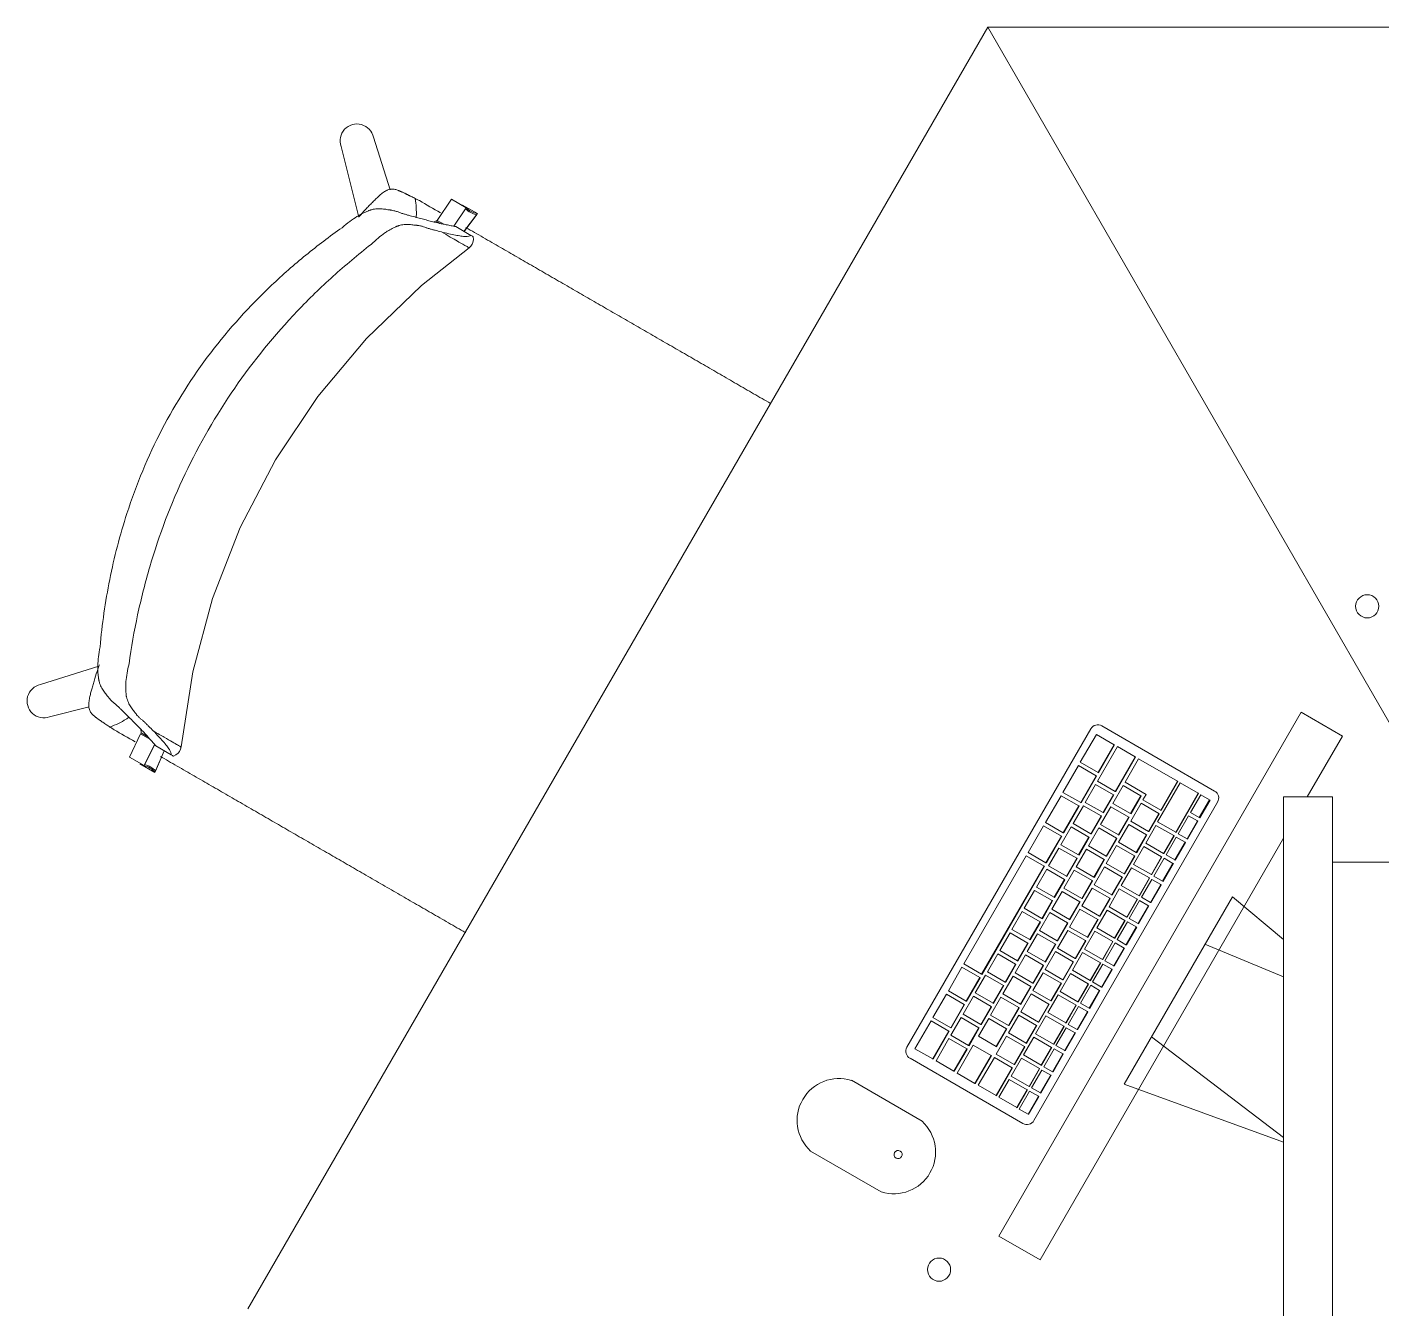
# Model space of a CAD drawing. Header units: millimetres. Extents: x 155927 to 326028, y -36033 to 97293.
# Drawn here: x 174079 to 175132, y 23762 to 24758 of the extents above; entities that cross this region are included whole.
import ezdxf

# ---------------------------------------------------------------- set-up
doc = ezdxf.new("R2010")
doc.units = ezdxf.units.MM
doc.header["$MEASUREMENT"] = 0
for name, color, linetype, lineweight in [('A-GENM', 8, 'CONTINUOUS', 9), ('E-ELEC-EQPM', 8, 'CONTINUOUS', 9), ('I-FURN', 8, 'CONTINUOUS', 9)]:
    doc.layers.add(name, color=color, linetype=linetype, lineweight=lineweight)

msp = doc.modelspace()

# ---------------------------------------------------------------- linework, layer by layer
at = {"layer": 'A-GENM'}
for p, q in [((174762.6, 23965.4), (174905.4, 24212.7)), ((174909.8, 24208.4), (174897.3, 24186.7)), ((174923.6, 24200.4), (174909.8, 24208.4)), ((174914.1, 24215), (175001.7, 24164.4)), ((174926.2, 24198.9), (174910.7, 24172.1)), ((174911.1, 24178.7), (174923.6, 24200.4)), ((174923.9, 24200.3), (174911.4, 24178.6)), ((174923.6, 24200.4), (174923.9, 24200.3)), ((174940, 24190.9), (174926.2, 24198.9)), ((174897.3, 24186.7), (174911.1, 24178.7)), ((174924.5, 24164.1), (174940, 24190.9)), ((174940.3, 24190.8), (174924.8, 24163.9)), ((174942.6, 24189.4), (174932.1, 24171.3)), ((174940, 24190.9), (174940.3, 24190.8)), ((174972.8, 24172), (174942.6, 24189.4)), ((174895.8, 24184.1), (174883.8, 24163.3)), ((174909.6, 24176.1), (174895.8, 24184.1)), ((174897.6, 24155.4), (174909.6, 24176.1)), ((174909.9, 24176), (174897.9, 24155.2)), ((174909.6, 24176.1), (174909.9, 24176)), ((174911.1, 24178.7), (174911.4, 24178.6)), ((174909.2, 24169.5), (174901.2, 24155.6)), ((174923, 24161.5), (174909.2, 24169.5)), ((174910.7, 24172.1), (174924.5, 24164.1)), ((174930.6, 24168.7), (174922.6, 24154.8)), ((174944.4, 24160.7), (174930.6, 24168.7)), ((174932.1, 24171.3), (174948.5, 24161.8)), ((174974.9, 24170.8), (174957.4, 24140.5)), ((174959.8, 24149.5), (174972.8, 24172)), ((174973.1, 24171.9), (174960.1, 24149.3)), ((174972.8, 24172), (174973.1, 24171.9)), ((174989, 24162.7), (174974.9, 24170.8)), ((175004, 24155.8), (174861.3, 23908.5)), ((174882.3, 24160.7), (174870.3, 24139.9)), ((174896.1, 24152.8), (174882.3, 24160.7)), ((174883.8, 24163.3), (174897.6, 24155.4)), ((174897.6, 24155.4), (174897.9, 24155.2)), ((174901.2, 24155.6), (174915, 24147.6)), ((174915, 24147.6), (174923, 24161.5)), ((174923.3, 24161.3), (174915.3, 24147.5)), ((174923, 24161.5), (174923.3, 24161.3)), ((174924.5, 24164.1), (174924.8, 24163.9)), ((174936.4, 24146.8), (174944.4, 24160.7)), ((174944.7, 24160.5), (174936.7, 24146.7)), ((174944.4, 24160.7), (174944.7, 24160.5)), ((174948.5, 24161.8), (174946, 24157.5)), ((174946, 24157.5), (174959.8, 24149.5)), ((174971.5, 24132.4), (174989, 24162.7)), ((174989.2, 24162.5), (174971.7, 24132.2)), ((174990.9, 24161.5), (174982.9, 24147.7)), ((174989, 24162.7), (174989.2, 24162.5)), ((174989.8, 24143.7), (174997.8, 24157.6)), ((174998.1, 24157.4), (174990.1, 24143.6)), ((174997.8, 24157.6), (174990.9, 24161.5)), ((174997.8, 24157.6), (174998.1, 24157.4)), ((174884.1, 24132), (174896.1, 24152.8)), ((174896.4, 24152.6), (174884.4, 24131.8)), ((174899.7, 24153), (174891.7, 24139.2)), ((174896.1, 24152.8), (174896.4, 24152.6)), ((174913.5, 24145), (174899.7, 24153)), ((174905.5, 24131.2), (174913.5, 24145)), ((174913.8, 24144.9), (174905.8, 24131)), ((174921.1, 24152.2), (174913.1, 24138.3)), ((174913.5, 24145), (174913.8, 24144.9)), ((174915, 24147.6), (174915.3, 24147.5)), ((174934.9, 24144.2), (174921.1, 24152.2)), ((174922.6, 24154.8), (174936.4, 24146.8)), ((174936.4, 24146.8), (174936.7, 24146.7)), ((174944.5, 24154.9), (174936.5, 24141)), ((174958.3, 24146.9), (174944.5, 24154.9)), ((174950.3, 24133), (174958.3, 24146.9)), ((174958.6, 24146.7), (174950.6, 24132.9)), ((174958.3, 24146.9), (174958.6, 24146.7)), ((174959.8, 24149.5), (174960.1, 24149.3)), ((174981.4, 24145.1), (174973.4, 24131.2)), ((174988.3, 24141.1), (174981.4, 24145.1)), ((174982.9, 24147.7), (174989.8, 24143.7)), ((174868.8, 24137.3), (174856.8, 24116.6)), ((174882.6, 24129.4), (174868.8, 24137.3)), ((174870.3, 24139.9), (174884.1, 24132)), ((174890.2, 24136.6), (174882.2, 24122.7)), ((174904, 24128.6), (174890.2, 24136.6)), ((174891.7, 24139.2), (174905.5, 24131.2)), ((174911.6, 24135.8), (174903.6, 24121.9)), ((174925.4, 24127.8), (174911.6, 24135.8)), ((174913.1, 24138.3), (174926.9, 24130.4)), ((174926.9, 24130.4), (174934.9, 24144.2)), ((174935, 24138.4), (174927, 24124.6)), ((174935.2, 24144.1), (174927.2, 24130.2)), ((174934.9, 24144.2), (174935.2, 24144.1)), ((174948.8, 24130.4), (174935, 24138.4)), ((174936.5, 24141), (174950.3, 24133)), ((174956.1, 24137.7), (174948.1, 24123.9)), ((174970, 24129.8), (174956.1, 24137.7)), ((174957.4, 24140.5), (174971.5, 24132.4)), ((174980.3, 24127.2), (174988.3, 24141.1)), ((174988.6, 24141), (174980.6, 24127.1)), ((174988.3, 24141.1), (174988.6, 24141)), ((174989.8, 24143.7), (174990.1, 24143.6)), ((174870.6, 24108.6), (174882.6, 24129.4)), ((174882.9, 24129.2), (174870.9, 24108.5)), ((174882.6, 24129.4), (174882.9, 24129.2)), ((174884.1, 24132), (174884.4, 24131.8)), ((174896, 24114.7), (174904, 24128.6)), ((174904.3, 24128.4), (174896.3, 24114.6)), ((174904, 24128.6), (174904.3, 24128.4)), ((174905.5, 24131.2), (174905.8, 24131)), ((174917.4, 24113.9), (174925.4, 24127.8)), ((174925.7, 24127.6), (174917.7, 24113.8)), ((174925.4, 24127.8), (174925.7, 24127.6)), ((174926.9, 24130.4), (174927.2, 24130.2)), ((174927, 24124.6), (174940.8, 24116.6)), ((174940.8, 24116.6), (174948.8, 24130.4)), ((174949.1, 24130.3), (174941.1, 24116.4)), ((174948.1, 24123.9), (174962, 24115.9)), ((174948.8, 24130.4), (174949.1, 24130.3)), ((174950.3, 24133), (174950.6, 24132.9)), ((174962, 24115.9), (174970, 24129.8)), ((174970.2, 24129.6), (174962.2, 24115.8)), ((174971.9, 24128.6), (174963.9, 24114.8)), ((174970, 24129.8), (174970.2, 24129.6)), ((174970.8, 24110.8), (174978.8, 24124.6)), ((174979.1, 24124.5), (174971.1, 24110.7)), ((174971.5, 24132.4), (174971.7, 24132.2)), ((174978.8, 24124.6), (174971.9, 24128.6)), ((174973.4, 24131.2), (174980.3, 24127.2)), ((174978.8, 24124.6), (174979.1, 24124.5)), ((174980.3, 24127.2), (174980.6, 24127.1)), ((174855.3, 24114), (174806.8, 24030)), ((174869.1, 24106), (174855.3, 24114)), ((174856.8, 24116.6), (174870.6, 24108.6)), ((174880.7, 24120.1), (174872.7, 24106.2)), ((174894.5, 24112.1), (174880.7, 24120.1)), ((174882.2, 24122.7), (174896, 24114.7)), ((174902.1, 24119.3), (174894.1, 24105.4)), ((174896, 24114.7), (174896.3, 24114.6)), ((174915.9, 24111.3), (174902.1, 24119.3)), ((174903.6, 24121.9), (174917.4, 24113.9)), ((174917.4, 24113.9), (174917.7, 24113.8)), ((174925.5, 24122), (174917.5, 24108.1)), ((174939.3, 24114), (174925.5, 24122)), ((174931.3, 24100.1), (174939.3, 24114)), ((174939.6, 24113.8), (174931.6, 24100)), ((174946.6, 24121.3), (174938.6, 24107.4)), ((174939.3, 24114), (174939.6, 24113.8)), ((174940.8, 24116.6), (174941.1, 24116.4)), ((174960.5, 24113.3), (174946.6, 24121.3)), ((174952.5, 24099.5), (174960.5, 24113.3)), ((174960.7, 24113.2), (174952.7, 24099.3)), ((174960.5, 24113.3), (174960.7, 24113.2)), ((174962, 24115.9), (174962.2, 24115.8)), ((174963.9, 24114.8), (174970.8, 24110.8)), ((174820.6, 24022), (174869.1, 24106)), ((174869.4, 24105.9), (174820.9, 24021.9)), ((174871.2, 24103.6), (174863.2, 24089.8)), ((174869.1, 24106), (174869.4, 24105.9)), ((174870.6, 24108.6), (174870.9, 24108.5)), ((174885, 24095.7), (174871.2, 24103.6)), ((174872.7, 24106.2), (174886.5, 24098.3)), ((174892.6, 24102.8), (174884.6, 24089)), ((174886.5, 24098.3), (174894.5, 24112.1)), ((174894.8, 24112), (174886.8, 24098.1)), ((174906.4, 24094.9), (174892.6, 24102.8)), ((174894.1, 24105.4), (174907.9, 24097.5)), ((174894.5, 24112.1), (174894.8, 24112)), ((174907.9, 24097.5), (174915.9, 24111.3)), ((174916, 24105.5), (174908, 24091.6)), ((174916.2, 24111.2), (174908.2, 24097.3)), ((174915.9, 24111.3), (174916.2, 24111.2)), ((174929.8, 24097.5), (174916, 24105.5)), ((174917.5, 24108.1), (174931.3, 24100.1)), ((174937.1, 24104.8), (174929.1, 24091)), ((174951, 24096.9), (174937.1, 24104.8)), ((174938.6, 24107.4), (174952.5, 24099.5)), ((174962.4, 24112.2), (174954.4, 24098.3)), ((174961.3, 24094.3), (174969.3, 24108.2)), ((174969.6, 24108.1), (174961.6, 24094.2)), ((174969.3, 24108.2), (174962.4, 24112.2)), ((174969.3, 24108.2), (174969.6, 24108.1)), ((174970.8, 24110.8), (174971.1, 24110.7)), ((174877, 24081.8), (174885, 24095.7)), ((174885.3, 24095.5), (174877.3, 24081.7)), ((174885, 24095.7), (174885.3, 24095.5)), ((174886.5, 24098.3), (174886.8, 24098.1)), ((174898.4, 24081), (174906.4, 24094.9)), ((174906.7, 24094.7), (174898.7, 24080.9)), ((174906.4, 24094.9), (174906.7, 24094.7)), ((174907.9, 24097.5), (174908.2, 24097.3)), ((174921.8, 24083.7), (174929.8, 24097.5)), ((174930.1, 24097.4), (174922.1, 24083.5)), ((174929.8, 24097.5), (174930.1, 24097.4)), ((174931.3, 24100.1), (174931.6, 24100)), ((174943, 24083), (174951, 24096.9)), ((174951.2, 24096.7), (174943.2, 24082.9)), ((174952.9, 24095.7), (174944.9, 24081.9)), ((174951, 24096.9), (174951.2, 24096.7)), ((174951.8, 24077.9), (174959.8, 24091.7)), ((174952.5, 24099.5), (174952.7, 24099.3)), ((174959.8, 24091.7), (174952.9, 24095.7)), ((174954.4, 24098.3), (174961.3, 24094.3)), ((174959.8, 24091.7), (174960.1, 24091.6)), ((174961.3, 24094.3), (174961.6, 24094.2)), ((174861.7, 24087.2), (174853.7, 24073.3)), ((174875.5, 24079.2), (174861.7, 24087.2)), ((174863.2, 24089.8), (174877, 24081.8)), ((174883.1, 24086.4), (174875.1, 24072.5)), ((174877, 24081.8), (174877.3, 24081.7)), ((174896.9, 24078.4), (174883.1, 24086.4)), ((174884.6, 24089), (174898.4, 24081)), ((174906.5, 24089), (174898.5, 24075.2)), ((174920.3, 24081.1), (174906.5, 24089)), ((174908, 24091.6), (174921.8, 24083.7)), ((174927.6, 24088.4), (174919.6, 24074.5)), ((174921.8, 24083.7), (174922.1, 24083.5)), ((174941.5, 24080.4), (174927.6, 24088.4)), ((174929.1, 24091), (174943, 24083)), ((174943, 24083), (174943.2, 24082.9)), ((174944.9, 24081.9), (174951.8, 24077.9)), ((174960.1, 24091.6), (174952.1, 24077.7)), ((174852.2, 24070.7), (174844.2, 24056.9)), ((174866, 24062.8), (174852.2, 24070.7)), ((174853.7, 24073.3), (174867.5, 24065.4)), ((174867.5, 24065.4), (174875.5, 24079.2)), ((174875.8, 24079.1), (174867.8, 24065.2)), ((174875.1, 24072.5), (174888.9, 24064.6)), ((174875.5, 24079.2), (174875.8, 24079.1)), ((174888.9, 24064.6), (174896.9, 24078.4)), ((174897, 24072.6), (174889, 24058.7)), ((174897.2, 24078.3), (174889.2, 24064.4)), ((174896.9, 24078.4), (174897.2, 24078.3)), ((174910.8, 24064.6), (174897, 24072.6)), ((174898.4, 24081), (174898.7, 24080.9)), ((174898.5, 24075.2), (174912.3, 24067.2)), ((174918.1, 24071.9), (174910.1, 24058.1)), ((174912.3, 24067.2), (174920.3, 24081.1)), ((174920.6, 24080.9), (174912.6, 24067.1)), ((174932, 24063.9), (174918.1, 24071.9)), ((174919.6, 24074.5), (174933.5, 24066.5)), ((174920.3, 24081.1), (174920.6, 24080.9)), ((174933.5, 24066.5), (174941.5, 24080.4)), ((174941.7, 24080.3), (174933.7, 24066.4)), ((174943.4, 24079.3), (174935.4, 24065.4)), ((174941.5, 24080.4), (174941.7, 24080.3)), ((174942.3, 24061.4), (174950.3, 24075.3)), ((174950.6, 24075.1), (174942.6, 24061.3)), ((174950.3, 24075.3), (174943.4, 24079.3)), ((174950.3, 24075.3), (174950.6, 24075.1)), ((174951.8, 24077.9), (174952.1, 24077.7)), ((174858, 24048.9), (174866, 24062.8)), ((174866.3, 24062.6), (174858.3, 24048.8)), ((174873.6, 24069.9), (174865.6, 24056.1)), ((174866, 24062.8), (174866.3, 24062.6)), ((174867.5, 24065.4), (174867.8, 24065.2)), ((174887.4, 24062), (174873.6, 24069.9)), ((174879.4, 24048.1), (174887.4, 24062)), ((174887.7, 24061.8), (174879.7, 24048)), ((174887.4, 24062), (174887.7, 24061.8)), ((174888.9, 24064.6), (174889.2, 24064.4)), ((174902.8, 24050.8), (174910.8, 24064.6)), ((174911.1, 24064.5), (174903.1, 24050.6)), ((174910.8, 24064.6), (174911.1, 24064.5)), ((174912.3, 24067.2), (174912.6, 24067.1)), ((174924, 24050.1), (174932, 24063.9)), ((174932.2, 24063.8), (174924.2, 24050)), ((174933.9, 24062.8), (174925.9, 24049)), ((174932, 24063.9), (174932.2, 24063.8)), ((174933.5, 24066.5), (174933.7, 24066.4)), ((174940.8, 24058.8), (174933.9, 24062.8)), ((174935.4, 24065.4), (174942.3, 24061.4)), ((174942.3, 24061.4), (174942.6, 24061.3)), ((174842.7, 24054.3), (174834.7, 24040.4)), ((174856.5, 24046.3), (174842.7, 24054.3)), ((174844.2, 24056.9), (174858, 24048.9)), ((174864.1, 24053.5), (174856.1, 24039.6)), ((174877.9, 24045.5), (174864.1, 24053.5)), ((174865.6, 24056.1), (174879.4, 24048.1)), ((174887.5, 24056.1), (174879.5, 24042.3)), ((174901.3, 24048.2), (174887.5, 24056.1)), ((174889, 24058.7), (174902.8, 24050.8)), ((174908.6, 24055.5), (174900.6, 24041.6)), ((174902.8, 24050.8), (174903.1, 24050.6)), ((174922.5, 24047.5), (174908.6, 24055.5)), ((174910.1, 24058.1), (174924, 24050.1)), ((174924, 24050.1), (174924.2, 24050)), ((174932.8, 24045), (174940.8, 24058.8)), ((174941.1, 24058.7), (174933.1, 24044.8)), ((174940.8, 24058.8), (174941.1, 24058.7)), ((174834.7, 24040.4), (174848.5, 24032.4)), ((174848.5, 24032.4), (174856.5, 24046.3)), ((174856.8, 24046.2), (174848.8, 24032.3)), ((174856.1, 24039.6), (174869.9, 24031.6)), ((174856.5, 24046.3), (174856.8, 24046.2)), ((174858, 24048.9), (174858.3, 24048.8)), ((174869.9, 24031.6), (174877.9, 24045.5)), ((174878, 24039.7), (174870, 24025.8)), ((174878.2, 24045.4), (174870.2, 24031.5)), ((174877.9, 24045.5), (174878.2, 24045.4)), ((174891.8, 24031.7), (174878, 24039.7)), ((174879.4, 24048.1), (174879.7, 24048)), ((174879.5, 24042.3), (174893.3, 24034.3)), ((174893.3, 24034.3), (174901.3, 24048.2)), ((174901.6, 24048), (174893.6, 24034.2)), ((174900.6, 24041.6), (174914.5, 24033.6)), ((174901.3, 24048.2), (174901.6, 24048)), ((174914.5, 24033.6), (174922.5, 24047.5)), ((174922.7, 24047.4), (174914.7, 24033.5)), ((174924.4, 24046.4), (174916.4, 24032.5)), ((174922.5, 24047.5), (174922.7, 24047.4)), ((174923.3, 24028.5), (174931.3, 24042.4)), ((174931.6, 24042.2), (174923.6, 24028.4)), ((174931.3, 24042.4), (174924.4, 24046.4)), ((174925.9, 24049), (174932.8, 24045)), ((174931.3, 24042.4), (174931.6, 24042.2)), ((174932.8, 24045), (174933.1, 24044.8)), ((174806.8, 24030), (174820.6, 24022)), ((174833.2, 24037.8), (174825.2, 24024)), ((174847, 24029.8), (174833.2, 24037.8)), ((174839, 24016), (174847, 24029.8)), ((174847.3, 24029.7), (174839.3, 24015.9)), ((174854.6, 24037), (174846.6, 24023.2)), ((174847, 24029.8), (174847.3, 24029.7)), ((174848.5, 24032.4), (174848.8, 24032.3)), ((174868.4, 24029), (174854.6, 24037)), ((174860.4, 24015.2), (174868.4, 24029)), ((174868.7, 24028.9), (174860.7, 24015)), ((174868.4, 24029), (174868.7, 24028.9)), ((174869.9, 24031.6), (174870.2, 24031.5)), ((174883.8, 24017.8), (174891.8, 24031.7)), ((174892.1, 24031.6), (174884.1, 24017.7)), ((174899.1, 24039), (174891.1, 24025.2)), ((174891.8, 24031.7), (174892.1, 24031.6)), ((174893.3, 24034.3), (174893.6, 24034.2)), ((174913, 24031), (174899.1, 24039)), ((174905, 24017.2), (174913, 24031)), ((174913.2, 24030.9), (174905.2, 24017)), ((174914.9, 24029.9), (174906.9, 24016.1)), ((174913, 24031), (174913.2, 24030.9)), ((174914.5, 24033.6), (174914.7, 24033.5)), ((174921.8, 24025.9), (174914.9, 24029.9)), ((174916.4, 24032.5), (174923.3, 24028.5)), ((174805.3, 24027.4), (174794.8, 24009.2)), ((174819.1, 24019.4), (174805.3, 24027.4)), ((174808.6, 24001.2), (174819.1, 24019.4)), ((174819.4, 24019.3), (174808.9, 24001.1)), ((174823.7, 24021.4), (174815.7, 24007.5)), ((174819.1, 24019.4), (174819.4, 24019.3)), ((174820.6, 24022), (174820.9, 24021.9)), ((174837.5, 24013.4), (174823.7, 24021.4)), ((174825.2, 24024), (174839, 24016)), ((174845.1, 24020.6), (174837.1, 24006.7)), ((174858.9, 24012.6), (174845.1, 24020.6)), ((174846.6, 24023.2), (174860.4, 24015.2)), ((174868.5, 24023.2), (174860.5, 24009.4)), ((174882.3, 24015.2), (174868.5, 24023.2)), ((174870, 24025.8), (174883.8, 24017.8)), ((174889.6, 24022.6), (174881.6, 24008.7)), ((174903.5, 24014.6), (174889.6, 24022.6)), ((174891.1, 24025.2), (174905, 24017.2)), ((174913.8, 24012.1), (174921.8, 24025.9)), ((174922.1, 24025.8), (174914.1, 24011.9)), ((174921.8, 24025.9), (174922.1, 24025.8)), ((174923.3, 24028.5), (174923.6, 24028.4)), ((174794.8, 24009.2), (174808.6, 24001.2)), ((174815.7, 24007.5), (174829.5, 23999.5)), ((174829.5, 23999.5), (174837.5, 24013.4)), ((174837.8, 24013.3), (174829.8, 23999.4)), ((174837.5, 24013.4), (174837.8, 24013.3)), ((174839, 24016), (174839.3, 24015.9)), ((174850.9, 23998.7), (174858.9, 24012.6)), ((174859.2, 24012.5), (174851.2, 23998.6)), ((174858.9, 24012.6), (174859.2, 24012.5)), ((174860.4, 24015.2), (174860.7, 24015)), ((174860.5, 24009.4), (174874.3, 24001.4)), ((174874.3, 24001.4), (174882.3, 24015.2)), ((174882.6, 24015.1), (174874.6, 24001.3)), ((174881.6, 24008.7), (174895.5, 24000.7)), ((174882.3, 24015.2), (174882.6, 24015.1)), ((174883.8, 24017.8), (174884.1, 24017.7)), ((174895.5, 24000.7), (174903.5, 24014.6)), ((174903.7, 24014.4), (174895.7, 24000.6)), ((174905.4, 24013.5), (174897.4, 23999.6)), ((174903.5, 24014.6), (174903.7, 24014.4)), ((174904.3, 23995.6), (174912.3, 24009.5)), ((174912.6, 24009.3), (174904.6, 23995.5)), ((174905, 24017.2), (174905.2, 24017)), ((174912.3, 24009.5), (174905.4, 24013.5)), ((174906.9, 24016.1), (174913.8, 24012.1)), ((174912.3, 24009.5), (174912.6, 24009.3)), ((174913.8, 24012.1), (174914.1, 24011.9)), ((174793.3, 24006.6), (174782.8, 23988.4)), ((174807.1, 23998.6), (174793.3, 24006.6)), ((174796.6, 23980.4), (174807.1, 23998.6)), ((174807.4, 23998.5), (174796.9, 23980.3)), ((174814.2, 24004.9), (174806.2, 23991.1)), ((174807.1, 23998.6), (174807.4, 23998.5)), ((174808.6, 24001.2), (174808.9, 24001.1)), ((174828, 23996.9), (174814.2, 24004.9)), ((174835.6, 24004.1), (174827.6, 23990.3)), ((174829.5, 23999.5), (174829.8, 23999.4)), ((174849.4, 23996.1), (174835.6, 24004.1)), ((174837.1, 24006.7), (174850.9, 23998.7)), ((174850.9, 23998.7), (174851.2, 23998.6)), ((174859, 24006.8), (174851, 23992.9)), ((174872.8, 23998.8), (174859, 24006.8)), ((174864.8, 23984.9), (174872.8, 23998.8)), ((174873.1, 23998.7), (174865.1, 23984.8)), ((174880.1, 24006.1), (174872.1, 23992.3)), ((174872.8, 23998.8), (174873.1, 23998.7)), ((174874.3, 24001.4), (174874.6, 24001.3)), ((174894, 23998.1), (174880.1, 24006.1)), ((174886, 23984.3), (174894, 23998.1)), ((174894.2, 23998), (174886.2, 23984.1)), ((174895.9, 23997), (174887.9, 23983.1)), ((174894, 23998.1), (174894.2, 23998)), ((174895.5, 24000.7), (174895.7, 24000.6)), ((174902.8, 23993), (174895.9, 23997)), ((174897.4, 23999.6), (174904.3, 23995.6)), ((174782.8, 23988.4), (174796.6, 23980.4)), ((174804.7, 23988.5), (174796.7, 23974.6)), ((174818.5, 23980.5), (174804.7, 23988.5)), ((174806.2, 23991.1), (174820, 23983.1)), ((174826.1, 23987.7), (174818.1, 23973.8)), ((174820, 23983.1), (174828, 23996.9)), ((174828.3, 23996.8), (174820.3, 23982.9)), ((174839.9, 23979.7), (174826.1, 23987.7)), ((174827.6, 23990.3), (174841.4, 23982.3)), ((174828, 23996.9), (174828.3, 23996.8)), ((174841.4, 23982.3), (174849.4, 23996.1)), ((174849.5, 23990.3), (174841.5, 23976.5)), ((174849.7, 23996), (174841.7, 23982.1)), ((174849.4, 23996.1), (174849.7, 23996)), ((174863.3, 23982.3), (174849.5, 23990.3)), ((174851, 23992.9), (174864.8, 23984.9)), ((174870.6, 23989.7), (174862.6, 23975.8)), ((174884.5, 23981.7), (174870.6, 23989.7)), ((174872.1, 23992.3), (174886, 23984.3)), ((174894.8, 23979.2), (174902.8, 23993)), ((174903.1, 23992.9), (174895.1, 23979)), ((174902.8, 23993), (174903.1, 23992.9)), ((174904.3, 23995.6), (174904.6, 23995.5)), ((174781.3, 23985.8), (174768.8, 23964.1)), ((174795.1, 23977.8), (174781.3, 23985.8)), ((174782.6, 23956.2), (174795.1, 23977.8)), ((174795.4, 23977.7), (174782.9, 23956)), ((174795.1, 23977.8), (174795.4, 23977.7)), ((174796.6, 23980.4), (174796.9, 23980.3)), ((174810.5, 23966.6), (174818.5, 23980.5)), ((174818.8, 23980.3), (174810.8, 23966.5)), ((174818.5, 23980.5), (174818.8, 23980.3)), ((174820, 23983.1), (174820.3, 23982.9)), ((174831.9, 23965.8), (174839.9, 23979.7)), ((174840.2, 23979.5), (174832.2, 23965.7)), ((174839.9, 23979.7), (174840.2, 23979.5)), ((174841.4, 23982.3), (174841.7, 23982.1)), ((174841.5, 23976.5), (174855.3, 23968.5)), ((174855.3, 23968.5), (174863.3, 23982.3)), ((174863.6, 23982.2), (174855.6, 23968.3)), ((174863.3, 23982.3), (174863.6, 23982.2)), ((174864.8, 23984.9), (174865.1, 23984.8)), ((174876.5, 23967.8), (174884.5, 23981.7)), ((174884.7, 23981.5), (174876.7, 23967.7)), ((174886.4, 23980.5), (174878.4, 23966.7)), ((174884.5, 23981.7), (174884.7, 23981.5)), ((174885.3, 23962.7), (174893.3, 23976.6)), ((174893.6, 23976.4), (174885.6, 23962.6)), ((174886, 23984.3), (174886.2, 23984.1)), ((174893.3, 23976.6), (174886.4, 23980.5)), ((174887.9, 23983.1), (174894.8, 23979.2)), ((174893.3, 23976.6), (174893.6, 23976.4)), ((174894.8, 23979.2), (174895.1, 23979)), ((174795.2, 23972), (174785.2, 23954.7)), ((174809, 23964.1), (174795.2, 23972)), ((174796.7, 23974.6), (174810.5, 23966.6)), ((174814.1, 23966.9), (174801.6, 23945.2)), ((174810.5, 23966.6), (174810.8, 23966.5)), ((174827.9, 23958.9), (174814.1, 23966.9)), ((174818.1, 23973.8), (174831.9, 23965.8)), ((174831.9, 23965.8), (174832.2, 23965.7)), ((174840, 23973.9), (174832, 23960)), ((174853.8, 23965.9), (174840, 23973.9)), ((174845.8, 23952), (174853.8, 23965.9)), ((174854.1, 23965.7), (174846.1, 23951.9)), ((174861.1, 23973.2), (174853.1, 23959.3)), ((174853.8, 23965.9), (174854.1, 23965.7)), ((174855.3, 23968.5), (174855.6, 23968.3)), ((174875, 23965.2), (174861.1, 23973.2)), ((174862.6, 23975.8), (174876.5, 23967.8)), ((174876.5, 23967.8), (174876.7, 23967.7)), ((174878.4, 23966.7), (174885.3, 23962.7)), ((174852.6, 23906.1), (174765, 23956.7)), ((174768.8, 23964.1), (174782.6, 23956.2)), ((174782.6, 23956.2), (174782.9, 23956)), ((174799, 23946.7), (174809, 23964)), ((174809.3, 23963.9), (174799.3, 23946.6)), ((174809, 23964), (174809.3, 23963.9)), ((174815.4, 23937.2), (174827.9, 23958.9)), ((174828.2, 23958.8), (174815.7, 23937.1)), ((174830.5, 23957.4), (174818, 23935.8)), ((174827.9, 23958.9), (174828.2, 23958.8)), ((174844.3, 23949.4), (174830.5, 23957.4)), ((174832, 23960), (174845.8, 23952)), ((174851.6, 23956.7), (174843.6, 23942.9)), ((174865.5, 23948.8), (174851.6, 23956.7)), ((174853.1, 23959.3), (174867, 23951.4)), ((174867, 23951.4), (174875, 23965.2)), ((174875.2, 23965.1), (174867.2, 23951.2)), ((174876.9, 23964.1), (174868.9, 23950.2)), ((174875, 23965.2), (174875.2, 23965.1)), ((174875.8, 23946.2), (174883.8, 23960.1)), ((174884.1, 23960), (174876.1, 23946.1)), ((174883.8, 23960.1), (174876.9, 23964.1)), ((174883.8, 23960.1), (174884.1, 23960)), ((174885.3, 23962.7), (174885.6, 23962.6)), ((174785.2, 23954.7), (174799, 23946.7)), ((174799, 23946.7), (174799.3, 23946.6)), ((174801.6, 23945.2), (174815.4, 23937.2)), ((174831.8, 23927.8), (174844.3, 23949.4)), ((174844.6, 23949.3), (174832.1, 23927.6)), ((174844.3, 23949.4), (174844.6, 23949.3)), ((174845.8, 23952), (174846.1, 23951.9)), ((174857.5, 23934.9), (174865.5, 23948.8)), ((174865.7, 23948.6), (174857.7, 23934.8)), ((174867.4, 23947.6), (174859.4, 23933.8)), ((174865.5, 23948.8), (174865.7, 23948.6)), ((174867, 23951.4), (174867.2, 23951.2)), ((174874.3, 23943.6), (174867.4, 23947.6)), ((174868.9, 23950.2), (174875.8, 23946.2)), ((174875.8, 23946.2), (174876.1, 23946.1)), ((174774.3, 23907.8), (174719.4, 23939.6)), ((174815.4, 23937.2), (174815.7, 23937.1)), ((174818, 23935.8), (174831.8, 23927.8)), ((174842.1, 23940.3), (174834.1, 23926.4)), ((174856, 23932.3), (174842.1, 23940.3)), ((174843.6, 23942.9), (174857.5, 23934.9)), ((174857.5, 23934.9), (174857.7, 23934.8)), ((174859.4, 23933.8), (174866.3, 23929.8)), ((174866.3, 23929.8), (174874.3, 23943.6)), ((174874.6, 23943.5), (174866.6, 23929.7)), ((174874.3, 23943.6), (174874.6, 23943.5)), ((174831.8, 23927.8), (174832.1, 23927.6)), ((174834.1, 23926.4), (174848, 23918.5)), ((174848, 23918.5), (174856, 23932.3)), ((174856.2, 23932.2), (174848.2, 23918.3)), ((174857.9, 23931.2), (174849.9, 23917.3)), ((174856, 23932.3), (174856.2, 23932.2)), ((174856.8, 23913.3), (174864.8, 23927.2)), ((174865.1, 23927.1), (174857.1, 23913.2)), ((174864.8, 23927.2), (174857.9, 23931.2)), ((174864.8, 23927.2), (174865.1, 23927.1)), ((174866.3, 23929.8), (174866.6, 23929.7)), ((174848, 23918.5), (174848.2, 23918.3)), ((174849.9, 23917.3), (174856.8, 23913.3)), ((174856.8, 23913.3), (174857.1, 23913.2)), ((174687.6, 23884.6), (174742.6, 23852.9))]:
    msp.add_line(p, q, dxfattribs=at)
for centre, radius, start, end in [((174910.9, 24209.5), 6.35, 60, 150), ((174998.5, 24158.9), 6.35, 330, 60), ((174768.1, 23962.2), 6.35, 150, 240), ((174709.7, 23908.5), 32.5, 72.6804, 227.3196), ((174752.3, 23883.9), 32.5, 252.6804, 47.3196), ((174855.8, 23911.6), 6.35, 240, 330), ((174755.7, 23881.9), 3.16, 60, 240), ((174755.7, 23881.9), 3.16, 240, 60)]:
    msp.add_arc(centre, radius, start, end, dxfattribs=at)
at = {"layer": 'E-ELEC-EQPM'}
for p, q in [((175055.3, 24159.8), (175093.4, 24159.8)), ((175055.3, 23359.8), (175055.3, 24159.8)), ((175055.3, 23359.8), (175055.3, 24159.8)), ((175055.3, 24159.8), (175093.4, 24159.8)), ((175093.4, 24159.8), (175093.4, 24109)), ((175093.4, 24159.8), (175093.4, 23359.8)), ((175093.4, 24109), (175185.3, 24109)), ((175093.4, 24109), (175185.3, 24109))]:
    msp.add_line(p, q, dxfattribs=at)
at = {"layer": 'I-FURN'}
for p, q in [((174825.3, 24757.9), (174250.3, 23762)), ((175380.3, 23796.6), (174825.3, 24757.9)), ((175975.3, 24757.9), (174825.3, 24757.9)), ((174825.3, 24757.9), (175380.3, 23796.6)), ((174360.8, 24631.5), (174347.9, 24672.3)), ((174322.8, 24665.2), (174336.6, 24610.3)), ((174397.4, 24607.8), (174408.5, 24624.3)), ((174408.5, 24624.3), (174420.1, 24617.6)), ((174428.7, 24613.1), (174417.1, 24619.7)), ((174402.5, 24604.8), (174397.4, 24607.8)), ((174420.1, 24617.6), (174410.4, 24603.2)), ((174418.3, 24599.2), (174428.7, 24613.1)), ((174418.4, 24599.2), (174428.2, 24612.3)), ((174399.5, 24605.4), (174396.9, 24606.9)), ((174411.9, 24602.9), (174423.7, 24596.1)), ((174422.3, 24586.4), (174423.6, 24587.7)), ((174423.6, 24587.7), (174424.7, 24589.3)), ((174424.7, 24589.3), (174425.2, 24590.7)), ((174425.2, 24590.7), (174425.6, 24592.9)), ((174425.6, 24592.9), (174425.5, 24595.1)), ((174385.2, 24557.1), (174422.3, 24586.4)), ((174342.5, 24516.1), (174385.2, 24557.1)), ((174304.6, 24470.8), (174342.5, 24516.1)), ((174271.8, 24421.6), (174304.6, 24470.8)), ((174244.4, 24369.1), (174271.8, 24421.6)), ((174222.9, 24314.1), (174244.4, 24369.1)), ((174207.5, 24257), (174222.9, 24314.1)), ((174134.6, 24261.4), (174089.1, 24247.1)), ((174198.4, 24198.6), (174207.5, 24257)), ((174096.2, 24222), (174127, 24229.7)), ((175068.9, 24225.6), (174834, 23818.6)), ((175101, 24207), (175068.9, 24225.6)), ((174158.2, 24190.8), (174167, 24208.7)), ((174167, 24208.7), (174174.6, 24204.3)), ((174167.5, 24209.5), (174172.6, 24206.5)), ((174177.8, 24200.6), (174169.7, 24184.1)), ((174177.9, 24200.5), (174170.2, 24184.9)), ((174178.9, 24199.4), (174190.7, 24192.5)), ((174198.4, 24198.6), (174197.9, 24196.8)), ((175073.7, 24159.8), (175101, 24207)), ((174169.7, 24184.1), (174158.2, 24190.8)), ((174178, 24178.9), (174185.2, 24195.7)), ((174178.5, 24179.8), (174185.3, 24195.7)), ((174194.4, 24192.4), (174192.5, 24191.5)), ((174196.1, 24193.9), (174194.4, 24192.4)), ((174197.1, 24195.1), (174196.1, 24193.9)), ((174197.9, 24196.8), (174197.1, 24195.1)), ((174166.4, 24185.6), (174178, 24178.9)), ((174866.1, 23800.1), (175055.3, 24127.8)), ((174931.4, 23936.5), (175015.5, 24082.3)), ((175015.5, 24082.3), (175055.3, 24048.9)), ((174994.2, 24045.4), (175055.3, 24019.9)), ((174952.7, 23973.4), (175055.3, 23895.3)), ((175055.3, 23891.5), (174931.4, 23936.5)), ((174866.1, 23800.1), (174834, 23818.6))]:
    msp.add_line(p, q, dxfattribs=at)
for centre, radius, start, end in [((174335.1, 24669.6), 13.1, 11.9662, 199.5824), ((175120.3, 24307.9), 9, 0, 180), ((175120.3, 24307.9), 9, 180, 0), ((174091.8, 24234.3), 13.1, 101.9896, 289.6059), ((174787.5, 23792.5), 9, 0, 180), ((174787.5, 23792.5), 9, 180, 0)]:
    msp.add_arc(centre, radius, start, end, dxfattribs=at)
for centre, start_param, end_param in [((174420.7, 24636.7), 0.238848, 0.322489), ((174431.7, 24629.2), 6.026179, 6.605675), ((174432.2, 24630), 6.026179, 6.605675), ((174165.1, 24167.4), 2.819103, 3.398599), ((174165.6, 24168.2), 2.819103, 3.398599)]:
    msp.add_ellipse(centre, major_axis=(-8.7, -15.1), ratio=0.978487, start_param=start_param, end_param=end_param, dxfattribs=at)
for points, knots in [([(174336.8, 24610.7), (174338.4, 24612.4), (174340.9, 24615.3), (174344, 24618.6), (174345.8, 24620.4), (174347.1, 24621.8), (174348.3, 24623), (174349.5, 24624.2), (174350.7, 24625.3), (174352, 24626.5), (174353.4, 24627.8), (174354.8, 24628.9), (174356, 24629.8), (174356.9, 24630.4), (174357.6, 24630.8), (174358.3, 24631.1), (174359.3, 24631.6), (174360.6, 24632), (174362, 24632.1), (174363.4, 24632.1), (174364.7, 24631.8), (174366, 24631.5), (174367.2, 24631), (174368, 24630.7), (174368.5, 24630.5), (174368.8, 24630.4), (174369.2, 24630.2), (174369.7, 24630), (174370.5, 24629.6), (174371.6, 24629.1), (174372.7, 24628.6), (174373.6, 24628.1), (174374.3, 24627.8), (174375.1, 24627.4), (174376.1, 24626.9), (174377.8, 24626.1), (174379.3, 24625.3), (174380.3, 24624.8)], [0, 0, 0, 0, 0.125, 0.1875, 0.21875, 0.25, 0.28125, 0.3125, 0.34375, 0.375, 0.40625, 0.4375, 0.46875, 0.484375, 0.5, 0.515625, 0.53125, 0.5625, 0.59375, 0.625, 0.65625, 0.6875, 0.71875, 0.734375, 0.742188, 0.75, 0.757812, 0.765625, 0.78125, 0.8125, 0.84375, 0.859375, 0.875, 0.890625, 0.90625, 0.9375, 1, 1, 1, 1]), ([(174381.2, 24609.7), (174381.2, 24610.1), (174381.3, 24612.7), (174381.3, 24617.7), (174380.7, 24622.4), (174380.3, 24624.8)], [0.93933321, 0.93933321, 0.93933321, 0.93933321, 0.94444444, 0.97222222, 1, 1, 1, 1]), ([(174323.5, 24602.1), (174325.6, 24603.9), (174329.5, 24607), (174334.2, 24610.2), (174337.8, 24612.3), (174340.4, 24613.7), (174342.5, 24614.6), (174343.9, 24615.2), (174344.7, 24615.5), (174345.3, 24615.7), (174345.9, 24615.9), (174346.7, 24616.1), (174348, 24616.5), (174349.9, 24616.7), (174351.9, 24616.9), (174353.9, 24616.8), (174355.7, 24616.6), (174357.5, 24616.4), (174358.9, 24616.1), (174359.8, 24616), (174360.4, 24615.9), (174360.8, 24615.9), (174361.2, 24615.8), (174361.7, 24615.8), (174362.6, 24615.6), (174363.8, 24615.3), (174365.2, 24615), (174366.8, 24614.4), (174368.5, 24613.8), (174370.1, 24613.2), (174371.3, 24612.8), (174372.6, 24612.5), (174374.3, 24612), (174377.2, 24611.2), (174381.3, 24610.1), (174385.8, 24608.9), (174390, 24607.8), (174394.1, 24606.7), (174397.9, 24605.8), (174401.4, 24605), (174403.5, 24604.6), (174404.5, 24604.4)], [0, 0, 0, 0, 0.035714, 0.071429, 0.089286, 0.107143, 0.125, 0.133929, 0.138393, 0.142857, 0.147321, 0.151786, 0.160714, 0.178571, 0.196429, 0.214286, 0.232143, 0.25, 0.267857, 0.276786, 0.28125, 0.285714, 0.290179, 0.294643, 0.303571, 0.321429, 0.339286, 0.357143, 0.392857, 0.410714, 0.428571, 0.446429, 0.464286, 0.5, 0.571429, 0.642857, 0.714286, 0.785714, 0.857143, 0.928571, 1, 1, 1, 1]), ([(174397.4, 24607.7), (174397, 24607.6), (174396.2, 24607.2), (174395.3, 24606.8), (174394.9, 24606.6)], [-0.8741323, -0.8741323, -0.8741323, -0.8741323, -0.6666667, -0.4718724, -0.4718724, -0.4718724, -0.4718724]), ([(174135.4, 24276.3), (174137, 24293.9), (174142, 24328.9), (174156.8, 24386.1), (174181.7, 24446.3), (174219.9, 24506.1), (174259.6, 24549.9), (174295.1, 24581.1), (174313.9, 24595.3), (174323.5, 24602.1)], [-1, -1, -1, -1, -0.863636, -0.727273, -0.545455, -0.363636, -0.181818, -0.090909, 0, 0, 0, 0]), ([(174400.7, 24598.9), (174399.1, 24599.3), (174396.7, 24599.9), (174393.9, 24600.6), (174392.3, 24601), (174391.1, 24601.4), (174390, 24601.7), (174388.5, 24602.2), (174387.2, 24602.7), (174385.7, 24603.2), (174384.6, 24603.5), (174383.5, 24603.7), (174382.7, 24603.8), (174382.2, 24603.9), (174381.8, 24603.9), (174381.4, 24604), (174380.9, 24604), (174380, 24604.1), (174378.6, 24604.3), (174376.8, 24604.5), (174374.9, 24604.6), (174372.9, 24604.6), (174370.9, 24604.5), (174369.1, 24604.1), (174367.8, 24603.8), (174367, 24603.5), (174366.5, 24603.3), (174365.9, 24603.1), (174365.1, 24602.7), (174363.8, 24602.1), (174361.8, 24601.1), (174359.3, 24599.7), (174355.9, 24597.5), (174351.6, 24594.2), (174348, 24590.9), (174346.1, 24589.1)], [0, 0, 0, 0, 0.125, 0.1875, 0.21875, 0.25, 0.28125, 0.3125, 0.375, 0.40625, 0.4375, 0.46875, 0.484375, 0.492188, 0.5, 0.507812, 0.515625, 0.53125, 0.5625, 0.59375, 0.625, 0.65625, 0.6875, 0.71875, 0.734375, 0.742188, 0.75, 0.757812, 0.765625, 0.78125, 0.8125, 0.84375, 0.875, 0.9375, 1, 1, 1, 1]), ([(174400.7, 24598.9), (174403.3, 24597.4), (174407.9, 24594.7), (174413.4, 24591.5), (174417.6, 24589.1), (174419.9, 24587.8), (174421.1, 24587.1), (174421.7, 24586.7), (174422.2, 24586.5), (174422.3, 24586.4), (174422.3, 24586.4)], [0, 0, 0, 0, 0.1111111, 0.2222222, 0.3333333, 0.4444444, 0.5, 0.5555556, 0.6111111, 0.6625707, 0.6625707, 0.6625707, 0.6625707]), ([(174419.7, 24602.3), (174420.3, 24601.9), (174423.1, 24600.3), (174428.2, 24597.4), (174435, 24593.5), (174441.7, 24589.6), (174450.4, 24584.6), (174461.1, 24578.4), (174471.7, 24572.3), (174480.3, 24567.3), (174486.9, 24563.5), (174493.5, 24559.7), (174502.2, 24554.7), (174512.9, 24548.5), (174525.8, 24541), (174538.9, 24533.5), (174552.1, 24525.9), (174565, 24518.4), (174575.9, 24512.1), (174584.6, 24507.1), (174591.2, 24503.3), (174597.8, 24499.5), (174606.5, 24494.5), (174617.3, 24488.2), (174628.1, 24482), (174636.8, 24476.9), (174643.4, 24473.1), (174650, 24469.3), (174654.4, 24466.8), (174656.7, 24465.5), (174656.8, 24465.4)], [-0.8977274, -0.8977274, -0.8977274, -0.8977274, -0.8928571, -0.875, -0.8571429, -0.8392857, -0.8214286, -0.7857143, -0.75, -0.7321429, -0.7142857, -0.6964286, -0.6785714, -0.6428571, -0.6071429, -0.5714286, -0.5357143, -0.5, -0.4642857, -0.4464286, -0.4285714, -0.4107143, -0.3928571, -0.3571429, -0.3214286, -0.3035714, -0.2857143, -0.2678571, -0.25, -0.2492433, -0.2492433, -0.2492433, -0.2492433]), ([(174346.1, 24589.1), (174335.9, 24581.2), (174316.2, 24564.7), (174279.3, 24528.7), (174238.4, 24478.7), (174199.7, 24411.6), (174176.8, 24351.3), (174164.2, 24301.3), (174159.7, 24276), (174158, 24263.2)], [-1, -1, -1, -1, -0.9, -0.8, -0.6, -0.4, -0.2, -0.1, 0, 0, 0, 0]), ([(174173.9, 24205), (174172.6, 24206.6), (174170.3, 24209.1), (174166.7, 24212.9), (174163.7, 24215.9), (174160.6, 24219), (174157.3, 24222.3), (174154.4, 24225.2), (174151.9, 24227.7), (174150.3, 24229.2), (174149.1, 24230.4), (174147.8, 24231.5), (174146.4, 24232.6), (174145.1, 24233.8), (174144.1, 24234.8), (174143.3, 24235.7), (174142.7, 24236.4), (174142.4, 24236.8), (174142.1, 24237.1), (174141.9, 24237.4), (174141.5, 24237.9), (174140.9, 24238.6), (174140, 24239.8), (174138.9, 24241.2), (174137.8, 24242.7), (174136.8, 24244.3), (174135.9, 24246.2), (174135.2, 24247.9), (174134.9, 24249.2), (174134.7, 24250), (174134.5, 24250.6), (174134.4, 24251.2), (174134.3, 24252), (174134.1, 24253.6), (174133.8, 24255.9), (174133.7, 24258.8), (174133.7, 24263), (174134.1, 24268.6), (174134.9, 24273.6), (174135.4, 24276.3)], [0, 0, 0, 0, 0.142857, 0.214286, 0.285714, 0.357143, 0.428571, 0.5, 0.535714, 0.571429, 0.589286, 0.607143, 0.642857, 0.660714, 0.678571, 0.696429, 0.705357, 0.709821, 0.714286, 0.71875, 0.723214, 0.732143, 0.75, 0.767857, 0.785714, 0.803571, 0.821429, 0.839286, 0.848214, 0.852679, 0.857143, 0.861607, 0.866071, 0.875, 0.892857, 0.910714, 0.928571, 0.964286, 1, 1, 1, 1]), ([(174158, 24263.2), (174157.3, 24260.7), (174156.3, 24255.9), (174155.6, 24250.5), (174155.4, 24246.5), (174155.4, 24243.7), (174155.5, 24241.4), (174155.7, 24239.9), (174155.8, 24239.1), (174155.8, 24238.5), (174155.9, 24237.9), (174156.1, 24237.1), (174156.4, 24235.8), (174157, 24234.1), (174157.9, 24232.2), (174158.9, 24230.5), (174160, 24229), (174161, 24227.5), (174161.9, 24226.4), (174162.4, 24225.6), (174162.7, 24225.2), (174163, 24224.9), (174163.2, 24224.6), (174163.5, 24224.2), (174164, 24223.5), (174164.7, 24222.7), (174165.6, 24221.8), (174166.7, 24220.8), (174167.8, 24219.9), (174169, 24218.9), (174169.9, 24218.1), (174170.7, 24217.2), (174171.9, 24216.1), (174173.9, 24214), (174175.7, 24212.3), (174176.8, 24211.1)], [0, 0, 0, 0, 0.0625, 0.125, 0.15625, 0.1875, 0.21875, 0.234375, 0.242188, 0.25, 0.257812, 0.265625, 0.28125, 0.3125, 0.34375, 0.375, 0.40625, 0.4375, 0.46875, 0.484375, 0.492188, 0.5, 0.507812, 0.515625, 0.53125, 0.5625, 0.59375, 0.625, 0.6875, 0.71875, 0.75, 0.78125, 0.8125, 0.875, 1, 1, 1, 1]), ([(174143.1, 24214.1), (174142.2, 24214.7), (174140.8, 24215.6), (174139.2, 24216.7), (174138.3, 24217.3), (174137.6, 24217.8), (174136.9, 24218.2), (174136.1, 24218.8), (174135.1, 24219.5), (174134.1, 24220.2), (174133.4, 24220.7), (174133, 24221), (174132.6, 24221.3), (174132.3, 24221.5), (174131.9, 24221.8), (174131.2, 24222.4), (174130.3, 24223.2), (174129.3, 24224.1), (174128.4, 24225.1), (174127.7, 24226.3), (174127.1, 24227.6), (174126.8, 24228.9), (174126.7, 24230), (174126.7, 24230.8), (174126.7, 24231.6), (174126.7, 24232.7), (174126.9, 24234.1), (174127.1, 24235.9), (174127.5, 24237.8), (174127.9, 24239.5), (174128.3, 24241.1), (174128.7, 24242.7), (174129.2, 24244.4), (174129.7, 24246.2), (174130.4, 24248.6), (174131.8, 24253), (174132.9, 24256.6), (174133.7, 24258.9)], [0, 0, 0, 0, 0.0625, 0.09375, 0.109375, 0.125, 0.140625, 0.15625, 0.1875, 0.21875, 0.234375, 0.242188, 0.25, 0.257812, 0.265625, 0.28125, 0.3125, 0.34375, 0.375, 0.40625, 0.4375, 0.46875, 0.484375, 0.5, 0.515625, 0.53125, 0.5625, 0.59375, 0.625, 0.65625, 0.6875, 0.71875, 0.75, 0.78125, 0.8125, 0.875, 1, 1, 1, 1]), ([(174143.1, 24214.1), (174145.5, 24215), (174149.8, 24216.8), (174154.6, 24219.5), (174157.2, 24221.2), (174157.9, 24221.8)], [0, 0, 0, 0, 0.02777778, 0.05555556, 0.06696683, 0.06696683, 0.06696683, 0.06696683]), ([(174167.2, 24212.3), (174167.2, 24211.8), (174167.3, 24210.8), (174167.4, 24209.9), (174167.5, 24209.4)], [-0.5281276, -0.5281276, -0.5281276, -0.5281276, -0.3333333, -0.1189454, -0.1189454, -0.1189454, -0.1189454]), ([(174198.4, 24198.6), (174198.4, 24198.6), (174198.3, 24198.7), (174197.8, 24198.9), (174197, 24199.4), (174195.3, 24200.4), (174191.9, 24202.3), (174185.7, 24205.9), (174180, 24209.2), (174176.8, 24211.1)], [0.3374293, 0.3374293, 0.3374293, 0.3374293, 0.3888889, 0.4444444, 0.5138889, 0.5833333, 0.7222222, 0.8611111, 1, 1, 1, 1]), ([(174419.5, 24054.3), (174419.4, 24054.4), (174415.1, 24056.9), (174406.2, 24062), (174392.9, 24069.7), (174379.8, 24077.2), (174369, 24083.5), (174360.2, 24088.6), (174353.6, 24092.4), (174347, 24096.2), (174338.3, 24101.2), (174327.6, 24107.4), (174316.9, 24113.6), (174308.3, 24118.5), (174301.7, 24122.3), (174295.2, 24126.1), (174286.5, 24131.1), (174275.7, 24137.3), (174264.9, 24143.6), (174256.2, 24148.6), (174249.5, 24152.5), (174242.9, 24156.3), (174234.2, 24161.3), (174223.4, 24167.6), (174210.3, 24175.1), (174197, 24182.8), (174187.7, 24188.2), (174182.8, 24191), (174182.4, 24191.2)], [-0.7503695, -0.7503695, -0.7503695, -0.7503695, -0.75, -0.7142857, -0.6785714, -0.6428571, -0.6071429, -0.5892857, -0.5714286, -0.5535714, -0.5357143, -0.5, -0.4642857, -0.4464286, -0.4285714, -0.4107143, -0.3928571, -0.3571429, -0.3214286, -0.3035714, -0.2857143, -0.2678571, -0.25, -0.2142857, -0.1785714, -0.1428571, -0.1071429, -0.103964, -0.103964, -0.103964, -0.103964])]:
    msp.add_open_spline(points, degree=3, knots=knots, dxfattribs=at)
for points in [[(174380.3, 24624.8), (174380.8, 24624.5), (174382, 24624), (174383.1, 24623.4), (174383.7, 24623.1)], [(174383.7, 24623.1), (174389, 24620), (174394.5, 24616.9), (174400.1, 24613.6)], [(174423.7, 24596.1), (174423.3, 24595.8), (174422.2, 24595.4), (174419.6, 24595.2), (174416.1, 24595.5), (174411.7, 24596.3), (174406.5, 24597.4), (174402.7, 24598.3), (174400.7, 24598.9)], [(174404.5, 24604.4), (174405.8, 24604.1), (174408.4, 24603.6), (174410.7, 24603.1), (174411.9, 24602.9)], [(174424.8, 24595.5), (174425.1, 24595.3), (174425.5, 24595), (174425.4, 24595.1), (174424.9, 24595.4), (174424.2, 24595.8), (174423.7, 24596.1)], [(174134.9, 24262.4), (174134.5, 24261.2), (174134.1, 24260.1), (174133.7, 24258.9)], [(174133.7, 24258.9), (174134.1, 24260), (174134.5, 24261.2), (174134.9, 24262.4)], [(174146.4, 24212), (174145.8, 24212.4), (174144.7, 24213.1), (174143.7, 24213.8), (174143.1, 24214.1)], [(174162.7, 24202.6), (174157.1, 24205.8), (174151.7, 24209), (174146.4, 24212)], [(174176.8, 24211.1), (174178.3, 24209.6), (174181, 24206.8), (174184.5, 24202.8), (174187.4, 24199.4), (174189.5, 24196.5), (174190.6, 24194.2), (174190.7, 24193), (174190.7, 24192.5)], [(174178.9, 24199.4), (174178.1, 24200.2), (174176.6, 24202.1), (174174.8, 24204), (174173.9, 24205)], [(174190.7, 24192.5), (174191.2, 24192.3), (174191.9, 24191.9), (174192.4, 24191.5), (174192.5, 24191.5), (174192.1, 24191.7), (174191.8, 24191.9)]]:
    msp.add_open_spline(points, degree=3, dxfattribs=at)

doc.saveas('drawing.dxf')
